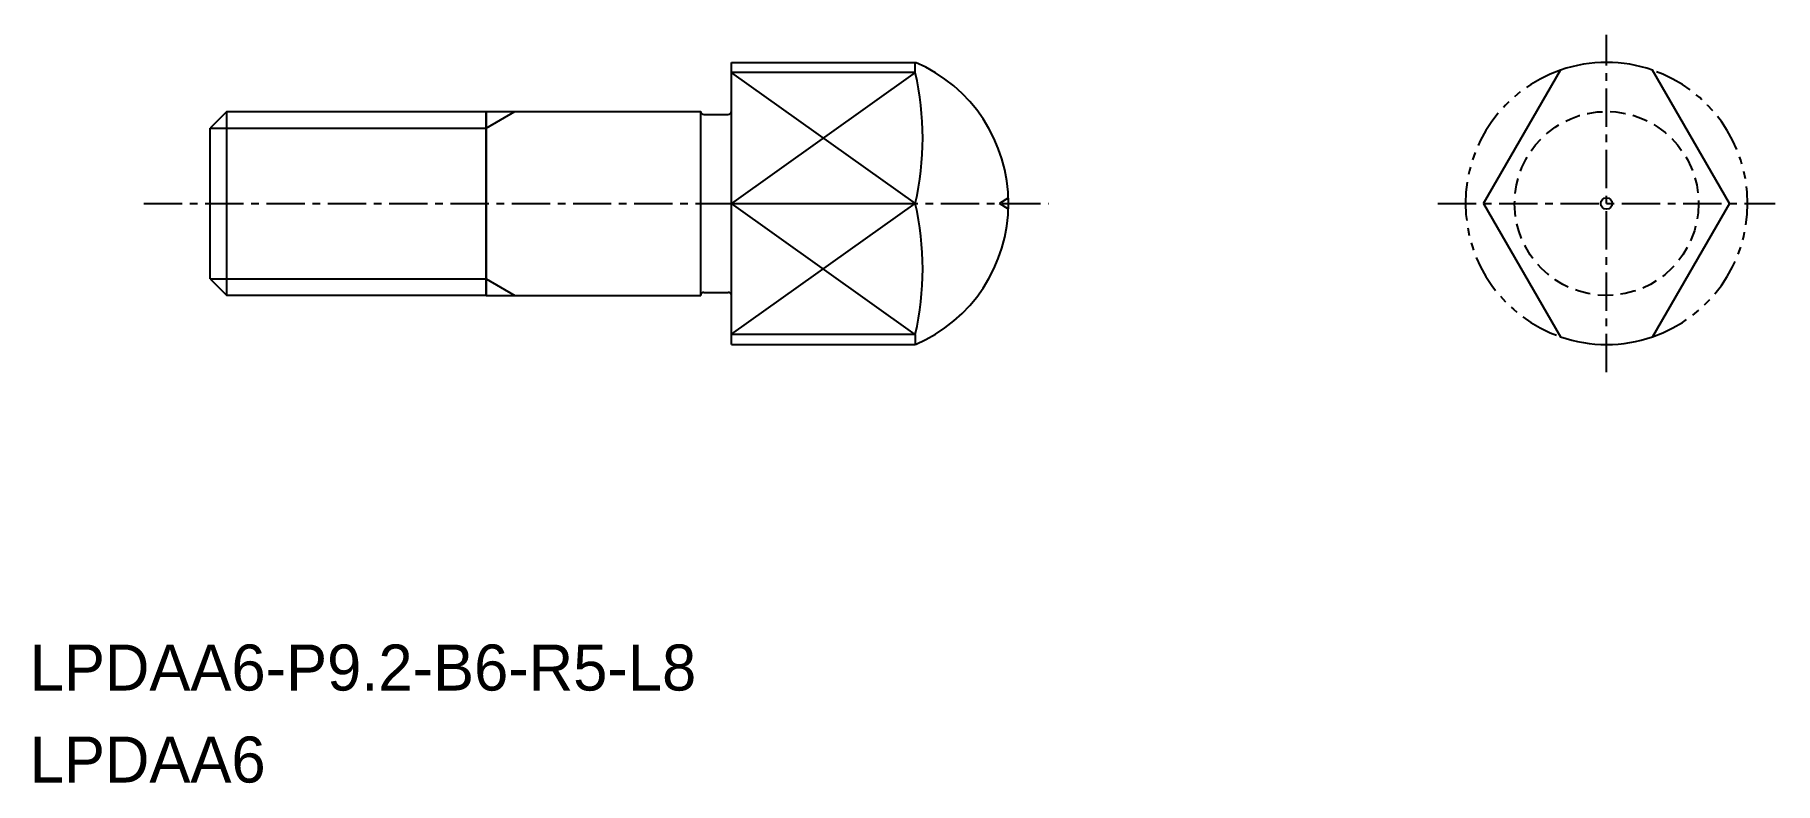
# Model space of a CAD drawing. Extents: x -2022.2 to -1965.5, y -603.1 to -578.7.
import ezdxf

# ---------------------------------------------------------------- set-up
doc = ezdxf.new("R2010")
doc.units = 0
for name, pattern in [('CENTER', [2, 1.25, -0.25, 0.25, -0.25]), ('DASHED', [0.75, 0.5, -0.25]), ('PHANTOM', [2.5, 1.25, -0.25, 0.25, -0.25, 0.25, -0.25])]:
    doc.linetypes.add(name, pattern=pattern)
doc.layers.get('0').update_dxf_attribs({"linetype": 'CONTINUOUS'})
doc.layers.add('CENTER', color=1, linetype='CENTER')

msp = doc.modelspace()

# ---------------------------------------------------------------- linework, layer by layer
for p, q in [((-1999.525, -579.578), (-1993.525, -579.578)), ((-1999.525, -588.779), (-1999.525, -579.578)), ((-1993.525, -579.911), (-1993.525, -579.578)), ((-1993.525, -579.911), (-1999.525, -579.911)), ((-2007.525, -587.178), (-2007.525, -581.178)), ((-2007.525, -581.178), (-2000.525, -581.178)), ((-2000.525, -587.178), (-2000.525, -581.178)), ((-2000.525, -587.178), (-2000.525, -581.178)), ((-2000.425, -581.278), (-1999.625, -581.278)), ((-1999.525, -581.178), (-1999.525, -581.178)), ((-2007.525, -587.178), (-2000.525, -587.178)), ((-2000.425, -587.078), (-1999.625, -587.078)), ((-1999.525, -587.178), (-1999.525, -587.178)), ((-1993.525, -588.446), (-1999.525, -588.446)), ((-1993.525, -588.446), (-1993.525, -588.779)), ((-1999.525, -588.779), (-1993.525, -588.779))]:
    msp.add_line(p, q)
at = {"color": 3, "linetype": 'CONTINUOUS'}
for p, q in [((-1993.525, -579.911), (-1999.525, -584.178)), ((-1999.525, -579.922), (-1993.525, -584.178)), ((-2007.525, -581.72), (-2006.587, -581.178)), ((-2016.525, -581.72), (-2007.525, -581.72)), ((-1999.525, -588.435), (-1993.525, -584.178)), ((-1993.525, -588.446), (-1999.525, -584.179)), ((-2016.525, -586.637), (-2007.525, -586.637)), ((-2007.525, -586.637), (-2006.587, -587.178))]:
    msp.add_line(p, q, dxfattribs=at)
at = {"color": 7, "linetype": 'CONTINUOUS'}
for p, q in [((-1974.987, -584.178), (-1972.477, -579.83)), ((-1966.966, -584.178), (-1969.477, -579.83)), ((-2015.983, -581.178), (-2016.525, -581.72)), ((-2015.983, -581.178), (-2007.525, -581.178)), ((-2015.983, -587.178), (-2015.983, -581.178)), ((-2007.525, -581.178), (-2007.525, -587.178)), ((-2016.525, -586.637), (-2016.525, -581.72)), ((-1999.525, -584.178), (-1993.525, -584.178)), ((-1974.987, -584.178), (-1972.477, -588.527)), ((-1966.966, -584.178), (-1969.477, -588.527)), ((-2016.525, -586.637), (-2015.983, -587.178)), ((-2007.525, -587.178), (-2015.983, -587.178))]:
    msp.add_line(p, q, dxfattribs=at)
at = {"color": 3}
for p in [(-1990.49, -583.991), (-1990.49, -584.366)]:
    msp.add_line(p, (-1990.779, -584.178), dxfattribs=at)
at = {"color": 3, "linetype": 'DASHED'}
msp.add_circle((-1970.977, -584.178), 3, dxfattribs=at)
msp.add_circle((-1970.977, -584.178), 0.188)
for centre, radius, start, end in [((-1995.484, -584.178), 5, 293.0739, 66.9261), ((-1970.977, -584.178), 4.6, 70.9686, 109.0314), ((-2000.425, -581.178), 0.1, 180, 270), ((-1999.625, -581.178), 0.1, 270, 0), ((-2000.425, -587.178), 0.1, 90, 180), ((-1999.625, -587.178), 0.1, 0, 90), ((-1970.977, -584.178), 4.6, 250.9686, 289.0314)]:
    msp.add_arc(centre, radius, start, end)
at = {"color": 7, "linetype": 'CONTINUOUS'}
for centre in [(-2002.887, -582.045), (-2002.887, -586.312)]:
    msp.add_arc(centre, 9.602, 347.1607, 12.8394, dxfattribs=at)
at = {"color": 3, "linetype": 'PHANTOM'}
for start, end in [(109.0314, 250.9686), (289.0314, 70.9686)]:
    msp.add_arc((-1970.977, -584.178), 4.6, start, end, dxfattribs=at)
at = {"layer": 'CENTER', "color": 1, "linetype": 'CENTER'}
for p, q in [((-1970.977, -589.678), (-1970.977, -578.678)), ((-2018.691, -584.178), (-1989.176, -584.178)), ((-1976.477, -584.178), (-1965.477, -584.178))]:
    msp.add_line(p, q, dxfattribs=at)

# ---------------------------------------------------------------- texts
for s, p in [('LPDAA6-P9.2-B6-R5-L8 ', (-2022.411, -600.061)), ('LPDAA6', (-2022.411, -603.061))]:
    msp.add_text(s, height=1.5).set_placement(p)

doc.saveas('drawing.dxf')
